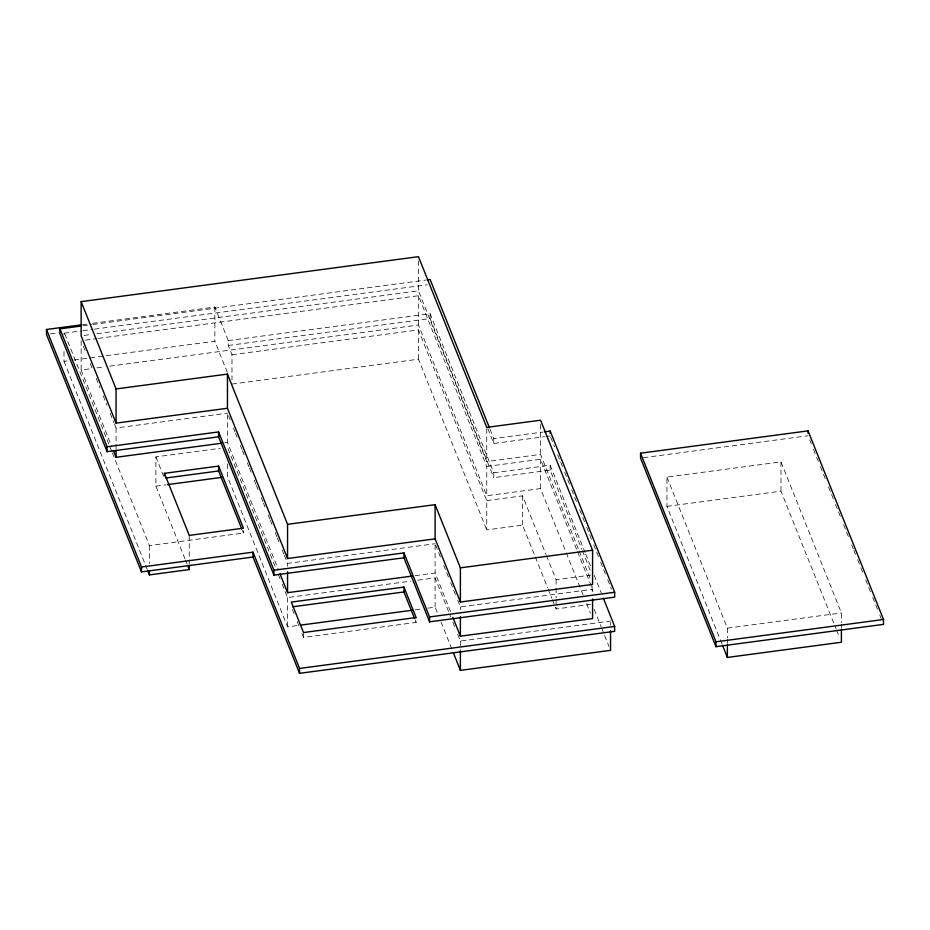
<?xml version="1.0" encoding="UTF-8"?>
<svg xmlns="http://www.w3.org/2000/svg" width="930" height="930" viewBox="0 0 930 930"><rect width="100%" height="100%" fill="white"/><g stroke="black" fill="none" stroke-linecap="round" stroke-linejoin="round"><path stroke-width="0.7" stroke-dasharray="4.65 3.49" d="M82.468 324.698L86.792 324.117M92.547 323.349L214.853 307.04L228.269 340.589L228.269 345.472L231.989 354.76L231.989 379.87M82.944 325.791L91.57 324.64M93.012 324.442L425.824 280.07M50.534 333.835L58.613 332.754M64.24 333.173L81.503 330.871M82.944 330.673L93.012 329.325M94.453 329.139L427.254 284.766M84.014 335.439L91.187 334.475M96.929 333.719L418.465 290.846L486.75 461.559L540.562 454.386L578.623 549.549M85.444 340.124L96.929 338.601M98.359 338.404L418.465 295.728L486.75 466.442L486.75 495.725L540.562 488.552L565.754 551.548M64.007 351.575L64.007 361.34L68.309 360.759M74.063 359.991L214.853 341.217L227.199 372.081M228.269 340.589L430.113 313.677L493.76 472.766L493.76 477.648L550.188 470.127L581.878 549.363M228.269 345.472L430.113 318.56L493.76 477.648M81.142 340.706L81.142 369.989L91.187 368.652M96.929 367.885L104.102 366.932M109.845 366.164L418.465 325.012L486.75 495.725M231.989 354.76L418.465 329.894L486.75 500.607L486.75 529.902L522.567 525.136L534.82 555.745M231.989 384.055L418.465 359.189L486.75 529.902M114.448 423.975L116.064 427.998L227.455 413.153M224.607 442.82L227.455 442.436L278.442 569.881M184.954 558.814L155.891 486.158L155.891 456.863L220.305 448.283M489.982 429.16L493.76 438.6L543.132 432.02M155.891 486.158L165.912 484.832M487.832 428.649L493.76 443.482L544.538 436.705M545.957 436.519L550.188 435.961M486.75 466.442L540.562 459.269L577.019 550.409M493.76 472.766L550.188 465.244L585.11 552.56M643.409 457.7L808.054 435.752M112.356 452.922L149.428 545.585L243.428 533.053L243.428 530.612M486.75 500.607L522.567 495.841L545.991 554.396M721.971 643.944L666.938 506.373L666.938 477.078L780.979 461.873L841.406 612.94L841.406 622.705M666.938 506.373L780.979 491.168L836.012 628.738M284.348 555.35L287.556 563.394L435.112 543.725M415.059 575.682L435.112 573.008L450.713 611.998M282.197 584.156L287.556 597.572L410.758 581.145M417.919 580.181L435.112 577.89L450.713 616.881M546.526 555.722L556.105 579.681L590.643 575.077M227.455 464.058L227.455 476.613L287.556 626.867L299.018 625.332M415.059 609.859L422.22 608.906M427.951 608.15L435.112 607.185L437.809 613.916M457.7 600.176L460.385 606.906L592.573 589.283L592.573 593.468M301.913 633.458L303.505 637.434L416.129 622.414L416.129 617.532M552.385 599.664L556.105 608.976L590.643 604.372M457.7 634.353L460.385 641.072L610.557 621.054M666.938 477.078L727.365 628.145L841.406 612.94M809.67 439.785L811.286 443.831M813.436 449.225L816.133 455.956M816.668 457.304L818.284 461.35M820.446 466.732L826.375 481.554M828.525 486.948L833.385 499.073M835.535 504.455L840.383 516.58M843.615 524.671L848.474 536.796M851.706 544.875L853.322 548.921M853.856 550.269L855.472 554.303M857.634 559.697L860.331 566.428M860.866 567.777L863.563 574.519M865.714 579.902L870.561 592.026M872.724 597.42L877.571 609.545M879.722 614.928L881.349 618.973M836.547 630.087L839.244 636.841M550.723 437.298L554.478 446.702M557.709 454.758L562.545 466.848M564.684 472.219L569.52 484.309M571.671 489.68L577.588 504.455M579.739 509.838L584.575 521.916M586.725 527.298L591.55 539.388M593.7 544.759L598.536 556.849M600.687 562.22L605.523 574.31M607.674 579.681L611.44 589.085M585.644 553.896L590.48 565.986M594.247 575.391L601.222 592.852M582.413 550.711L590.469 570.857M579.169 550.886L590.422 579.03M577.553 551.746L592.573 589.283M594.2 609.452L601.059 626.599M601.582 627.924L608.976 646.397M566.3 552.897L583.447 595.781M586.667 603.826L590.422 613.207M535.343 557.07L547.596 587.679M548.13 589.016L551.85 598.327M435.659 545.061L441.564 559.848M443.715 565.231L448.562 577.332M450.713 582.703L455.549 594.805M452.864 622.251L455.549 628.982M441.029 621.972L451.782 648.861M415.071 619.764L416.129 622.414M228.536 415.838L230.14 419.86M233.36 427.905L234.976 431.927M235.511 433.275L237.115 437.298M240.335 445.342L241.951 449.364M242.486 450.713L244.09 454.735M247.31 462.78L248.926 466.814M249.461 468.15L251.077 472.173M254.285 480.229L255.901 484.251M256.436 485.588L258.052 489.61M261.272 497.666L262.876 501.689M263.411 503.025L265.027 507.048M268.247 515.104L269.851 519.126M270.386 520.463L272.002 524.497M275.222 532.541L276.826 536.564M277.361 537.912L278.977 541.934M282.197 549.979L283.801 554.001M228.001 448.667L275.222 566.719M278.442 574.763L280.046 578.786M292.38 609.615L293.973 613.591M297.147 621.542L299.797 628.157M242.37 530.414L243.428 533.053M155.891 456.863L163.889 476.869M185.489 560.162L187.104 564.196M83.293 346.076L85.978 352.796M90.268 363.537L92.954 370.245M96.185 378.312L99.94 387.705M103.172 395.773L106.927 405.166M110.147 413.234L113.913 422.627M81.142 369.989L111.763 446.551M111.821 451.573L64.007 332.045L64.007 334.835M64.007 361.34L147.277 569.509M841.406 624.1L841.406 628.285M780.979 461.873L780.979 491.168M727.365 628.145L727.365 637.91M727.365 639.305L727.365 643.49M610.557 622.449L610.557 625.239M592.085 586.04L592.085 593.014M556.105 579.681L556.105 586.656M556.105 588.051L556.105 597.816M556.105 599.211L556.105 608.976M550.188 465.244L550.188 470.127M540.562 424.475L540.562 454.386M540.562 459.269L540.562 488.552M522.567 495.841L522.567 525.136M493.76 438.6L493.76 443.482M486.75 428.811L486.75 461.559M460.385 606.906L460.385 609.696M460.385 641.072L460.385 649.442M435.112 545.12L435.112 573.008M435.112 577.89L435.112 607.185M430.113 313.677L430.113 318.56M418.465 260.935L418.465 290.846M418.465 295.728L418.465 325.012M418.465 329.894L418.465 359.189M303.505 632.551L303.505 637.434M287.556 563.394L287.556 566.184M287.556 597.572L287.556 626.867M227.455 414.548L227.455 442.436M214.853 307.04L214.853 341.217M189.255 535.401L189.255 563.999M149.428 545.585L149.428 563.72M116.064 427.998L116.064 448.923"/><path stroke-width="1.4" d="M81.142 301.646L418.465 256.668L486.75 427.382L540.562 420.209L592.573 550.223L592.573 584.4L460.385 602.024L435.112 538.842L435.112 504.665L287.556 524.334L227.455 374.093L116.064 388.949L81.142 301.646L81.142 335.823L116.064 423.115L227.455 408.27L287.556 558.512L435.112 538.842M603.372 598.223L614.66 626.436L614.66 631.319L299.541 673.332L253.018 557.035L141.511 571.904L46.5 334.37L46.5 329.487L81.038 324.884M544.538 431.822L550.188 431.078L614.66 592.259L614.66 597.141L429.567 621.821L403.946 557.779L273.92 575.112L218.597 436.809L107.09 451.666L59.915 333.742L59.915 328.86L81.503 325.988M427.254 279.884L430.113 279.5L489.447 427.812M59.915 328.86L107.09 446.784L218.597 431.927L273.92 570.23L273.92 575.112M113.379 450.573L116.064 457.293L221.747 443.203M164.424 473.324L218.597 466.093L243.428 528.17L189.255 535.401L164.424 473.324L164.424 475.765M165.842 478.008L218.597 470.975L241.847 529.089M167.342 484.635L221.735 477.381M640.538 453.201L808.054 430.869L883.5 619.485L883.5 624.367L715.995 646.699L640.538 458.083L640.538 453.201L715.995 641.816L715.995 646.699M46.5 329.487L141.511 567.021L253.018 552.153L299.541 668.449L299.541 673.332M147.812 570.857L149.428 574.891L189.255 569.579L189.255 565.394M273.92 570.23L403.946 552.897L429.567 616.939L429.567 621.821M435.112 504.665L460.385 567.846L592.573 550.223M280.046 573.903L287.556 592.689L412.199 576.065M403.946 587.074L291.322 602.094L303.505 632.551L416.129 617.532L403.946 587.074L403.946 591.957L414.536 618.438M292.752 606.779L403.946 591.957M300.46 625.146L412.199 610.243M429.567 616.939L614.66 592.259M452.864 617.369L460.385 636.19L592.573 618.566L592.573 599.036M299.541 668.449L614.66 626.436M453.398 652.895L460.385 670.367L610.557 650.349L610.557 630.819M715.995 641.816L883.5 619.485M722.517 645.292L727.365 657.44L841.406 642.235L841.406 629.68M188.174 566.882L189.255 569.579M808.054 430.869L808.054 433.31M727.365 644.885L727.365 657.44M550.188 431.078L550.188 433.52M460.385 567.846L460.385 602.024M460.385 616.671L460.385 636.19M460.385 650.837L460.385 670.367M403.946 552.897L403.946 557.779M287.556 524.334L287.556 558.512M287.556 571.764L287.556 592.689M253.018 552.153L253.018 557.035M227.455 374.093L227.455 408.27M218.597 431.927L218.597 436.809M218.597 466.093L218.597 470.975M149.428 570.706L149.428 574.891M141.511 567.021L141.511 571.904M116.064 388.949L116.064 423.115M116.064 450.318L116.064 457.293M107.09 446.784L107.09 451.666"/></g></svg>
